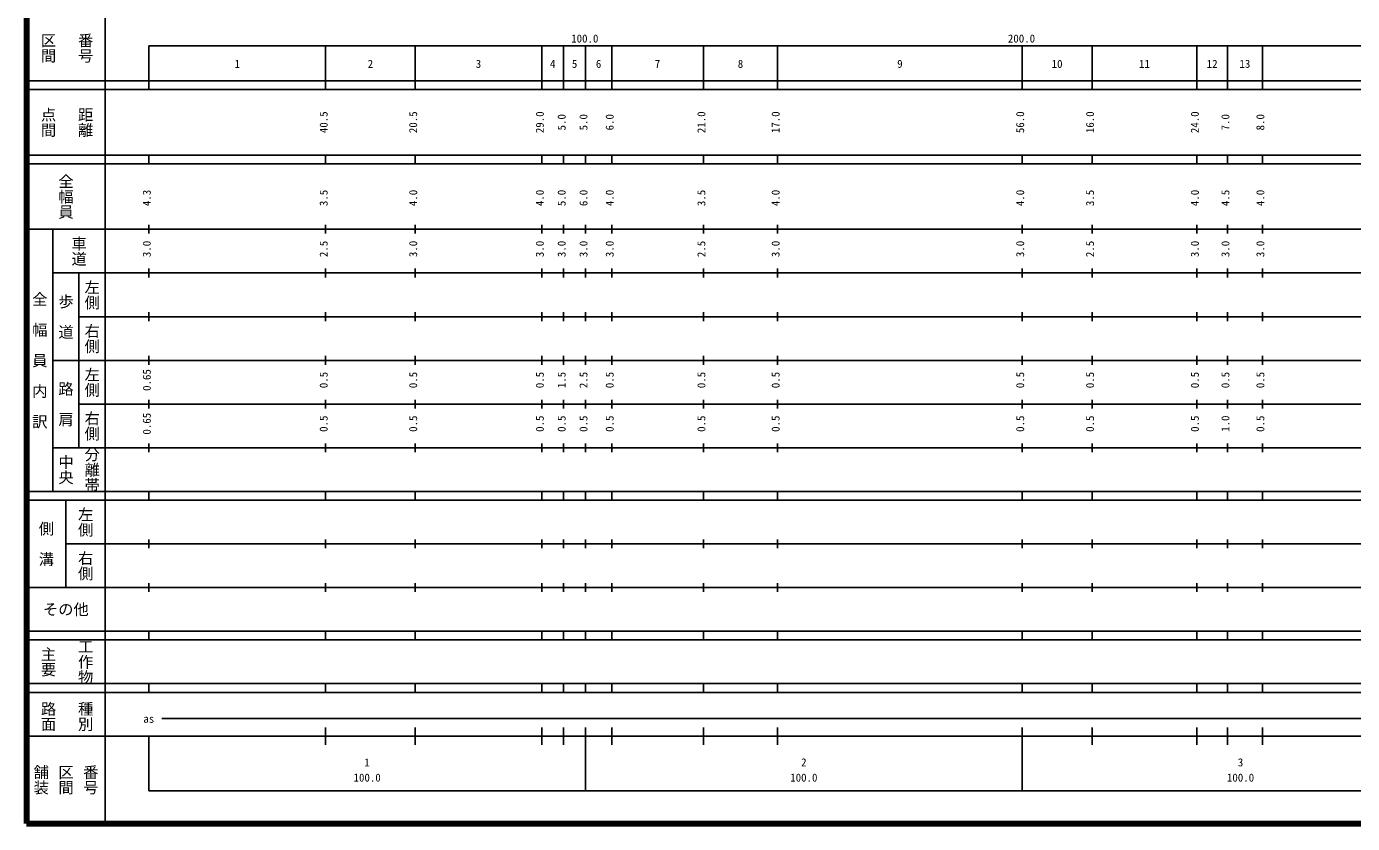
# Model space of a CAD drawing. Units: millimetres on the paper, enlarged 1000 times. Extents: x 40000 to 680000, y 20000 to 380000.
# Drawn here: x 40000 to 343639, y 20000 to 202409 of the extents above; entities that cross this region are included whole.
import ezdxf
from ezdxf.enums import TextEntityAlignment as Align

# ---------------------------------------------------------------- set-up
doc = ezdxf.new("R2010")
doc.units = ezdxf.units.MM
doc.header["$LTSCALE"] = 1000
doc.layers.add('M-TTL', color=2, linetype='Continuous', lineweight=140)
doc.layers.add('M-TTL-BAND', color=7, linetype='Continuous', lineweight=25)
doc.styles.add('@ＭＳ ゴシック', font='')
doc.styles.add('ＭＳ ゴシック', font='')
doc.styles.get('@ＭＳ ゴシック').set_extended_font_data('@MS Gothic')
doc.styles.get('ＭＳ ゴシック').set_extended_font_data('MS Gothic')

msp = doc.modelspace()

# ---------------------------------------------------------------- linework, layer by layer
at = {"layer": 'M-TTL'}
for p, q in [((40000, 380000), (40000, 20000)), ((40000, 20000), (680000, 20000))]:
    msp.add_line(p, q, dxfattribs=at)
at = {"layer": 'M-TTL-BAND'}
for p, q in [((58000, 370000), (58000, 20000)), ((68000, 198000), (579000, 198000)), ((68000, 198000), (68000, 188000)), ((108500, 188000), (108500, 198000)), ((129000, 188000), (129000, 198000)), ((158000, 188000), (158000, 198000)), ((163000, 188000), (163000, 198000)), ((168000, 188000), (168000, 198000)), ((174000, 188000), (174000, 198000)), ((195000, 188000), (195000, 198000)), ((212000, 188000), (212000, 198000)), ((268000, 188000), (268000, 198000)), ((284000, 188000), (284000, 198000)), ((308000, 188000), (308000, 198000)), ((315000, 188000), (315000, 198000)), ((323000, 188000), (323000, 198000)), ((40000, 190000), (579000, 190000)), ((40000, 188000), (579000, 188000)), ((40000, 173000), (579000, 173000)), ((40000, 171000), (579000, 171000)), ((68000, 171000), (68000, 173000)), ((108500, 171000), (108500, 173000)), ((129000, 171000), (129000, 173000)), ((158000, 171000), (158000, 173000)), ((163000, 171000), (163000, 173000)), ((168000, 171000), (168000, 173000)), ((174000, 171000), (174000, 173000)), ((195000, 171000), (195000, 173000)), ((212000, 171000), (212000, 173000)), ((268000, 171000), (268000, 173000)), ((284000, 171000), (284000, 173000)), ((308000, 171000), (308000, 173000)), ((315000, 171000), (315000, 173000)), ((323000, 171000), (323000, 173000)), ((40000, 156000), (579000, 156000)), ((46000, 96000), (46000, 156000)), ((68000, 155000), (68000, 157000)), ((108500, 155000), (108500, 157000)), ((129000, 155000), (129000, 157000)), ((158000, 155000), (158000, 157000)), ((163000, 155000), (163000, 157000)), ((168000, 155000), (168000, 157000)), ((174000, 155000), (174000, 157000)), ((195000, 155000), (195000, 157000)), ((212000, 155000), (212000, 157000)), ((268000, 155000), (268000, 157000)), ((284000, 155000), (284000, 157000)), ((308000, 155000), (308000, 157000)), ((315000, 155000), (315000, 157000)), ((323000, 155000), (323000, 157000)), ((46000, 146000), (579000, 146000)), ((52000, 146000), (52000, 106000)), ((68000, 145000), (68000, 147000)), ((108500, 145000), (108500, 147000)), ((129000, 145000), (129000, 147000)), ((158000, 145000), (158000, 147000)), ((163000, 145000), (163000, 147000)), ((168000, 145000), (168000, 147000)), ((174000, 145000), (174000, 147000)), ((195000, 145000), (195000, 147000)), ((212000, 145000), (212000, 147000)), ((268000, 145000), (268000, 147000)), ((284000, 145000), (284000, 147000)), ((308000, 145000), (308000, 147000)), ((315000, 145000), (315000, 147000)), ((323000, 145000), (323000, 147000)), ((68000, 135000), (68000, 137000)), ((108500, 135000), (108500, 137000)), ((129000, 135000), (129000, 137000)), ((158000, 135000), (158000, 137000)), ((163000, 135000), (163000, 137000)), ((168000, 135000), (168000, 137000)), ((174000, 135000), (174000, 137000)), ((195000, 135000), (195000, 137000)), ((212000, 135000), (212000, 137000)), ((268000, 135000), (268000, 137000)), ((284000, 135000), (284000, 137000)), ((308000, 135000), (308000, 137000)), ((315000, 135000), (315000, 137000)), ((323000, 135000), (323000, 137000)), ((52000, 136000), (579000, 136000)), ((46000, 126000), (579000, 126000)), ((68000, 125000), (68000, 127000)), ((108500, 125000), (108500, 127000)), ((129000, 125000), (129000, 127000)), ((158000, 125000), (158000, 127000)), ((163000, 125000), (163000, 127000)), ((168000, 125000), (168000, 127000)), ((174000, 125000), (174000, 127000)), ((195000, 125000), (195000, 127000)), ((212000, 125000), (212000, 127000)), ((268000, 125000), (268000, 127000)), ((284000, 125000), (284000, 127000)), ((308000, 125000), (308000, 127000)), ((315000, 125000), (315000, 127000)), ((323000, 125000), (323000, 127000)), ((52000, 116000), (579000, 116000)), ((68000, 115000), (68000, 117000)), ((108500, 115000), (108500, 117000)), ((129000, 115000), (129000, 117000)), ((158000, 115000), (158000, 117000)), ((163000, 115000), (163000, 117000)), ((168000, 115000), (168000, 117000)), ((174000, 115000), (174000, 117000)), ((195000, 115000), (195000, 117000)), ((212000, 115000), (212000, 117000)), ((268000, 115000), (268000, 117000)), ((284000, 115000), (284000, 117000)), ((308000, 115000), (308000, 117000)), ((315000, 115000), (315000, 117000)), ((323000, 115000), (323000, 117000)), ((68000, 105000), (68000, 107000)), ((108500, 105000), (108500, 107000)), ((129000, 105000), (129000, 107000)), ((158000, 105000), (158000, 107000)), ((163000, 105000), (163000, 107000)), ((168000, 105000), (168000, 107000)), ((174000, 105000), (174000, 107000)), ((195000, 105000), (195000, 107000)), ((212000, 105000), (212000, 107000)), ((268000, 105000), (268000, 107000)), ((284000, 105000), (284000, 107000)), ((308000, 105000), (308000, 107000)), ((315000, 105000), (315000, 107000)), ((323000, 105000), (323000, 107000)), ((46000, 106000), (579000, 106000)), ((40000, 96000), (579000, 96000)), ((68000, 94000), (68000, 96000)), ((108500, 94000), (108500, 96000)), ((129000, 94000), (129000, 96000)), ((158000, 94000), (158000, 96000)), ((163000, 94000), (163000, 96000)), ((168000, 94000), (168000, 96000)), ((174000, 94000), (174000, 96000)), ((195000, 94000), (195000, 96000)), ((212000, 94000), (212000, 96000)), ((268000, 94000), (268000, 96000)), ((284000, 94000), (284000, 96000)), ((308000, 94000), (308000, 96000)), ((315000, 94000), (315000, 96000)), ((323000, 94000), (323000, 96000)), ((40000, 94000), (579000, 94000)), ((49000, 94000), (49000, 74000)), ((49000, 84000), (579000, 84000)), ((68000, 83000), (68000, 85000)), ((108500, 83000), (108500, 85000)), ((129000, 83000), (129000, 85000)), ((158000, 83000), (158000, 85000)), ((163000, 83000), (163000, 85000)), ((168000, 83000), (168000, 85000)), ((174000, 83000), (174000, 85000)), ((195000, 83000), (195000, 85000)), ((212000, 83000), (212000, 85000)), ((268000, 83000), (268000, 85000)), ((284000, 83000), (284000, 85000)), ((308000, 83000), (308000, 85000)), ((315000, 83000), (315000, 85000)), ((323000, 83000), (323000, 85000)), ((40000, 74000), (579000, 74000)), ((68000, 73000), (68000, 75000)), ((108500, 73000), (108500, 75000)), ((129000, 73000), (129000, 75000)), ((158000, 73000), (158000, 75000)), ((163000, 73000), (163000, 75000)), ((168000, 73000), (168000, 75000)), ((174000, 73000), (174000, 75000)), ((195000, 73000), (195000, 75000)), ((212000, 73000), (212000, 75000)), ((268000, 73000), (268000, 75000)), ((284000, 73000), (284000, 75000)), ((308000, 73000), (308000, 75000)), ((315000, 73000), (315000, 75000)), ((323000, 73000), (323000, 75000)), ((40000, 64000), (579000, 64000)), ((68000, 62000), (68000, 64000)), ((108500, 62000), (108500, 64000)), ((129000, 62000), (129000, 64000)), ((158000, 62000), (158000, 64000)), ((163000, 62000), (163000, 64000)), ((168000, 62000), (168000, 64000)), ((174000, 62000), (174000, 64000)), ((195000, 62000), (195000, 64000)), ((212000, 62000), (212000, 64000)), ((268000, 62000), (268000, 64000)), ((284000, 62000), (284000, 64000)), ((308000, 62000), (308000, 64000)), ((315000, 62000), (315000, 64000)), ((323000, 62000), (323000, 64000)), ((40000, 62000), (579000, 62000)), ((40000, 52000), (579000, 52000)), ((68000, 50000), (68000, 52000)), ((108500, 50000), (108500, 52000)), ((129000, 50000), (129000, 52000)), ((158000, 50000), (158000, 52000)), ((163000, 50000), (163000, 52000)), ((168000, 50000), (168000, 52000)), ((174000, 50000), (174000, 52000)), ((195000, 50000), (195000, 52000)), ((212000, 50000), (212000, 52000)), ((268000, 50000), (268000, 52000)), ((284000, 50000), (284000, 52000)), ((308000, 50000), (308000, 52000)), ((315000, 50000), (315000, 52000)), ((323000, 50000), (323000, 52000)), ((40000, 50000), (579000, 50000)), ((71000, 44000), (565000, 44000)), ((40000, 40000), (579000, 40000)), ((68000, 40000), (68000, 27500)), ((108500, 38000), (108500, 42000)), ((129000, 38000), (129000, 42000)), ((158000, 38000), (158000, 42000)), ((163000, 38000), (163000, 42000)), ((168000, 27500), (168000, 42000)), ((174000, 38000), (174000, 42000)), ((195000, 38000), (195000, 42000)), ((212000, 38000), (212000, 42000)), ((268000, 27500), (268000, 42000)), ((284000, 38000), (284000, 42000)), ((308000, 38000), (308000, 42000)), ((315000, 38000), (315000, 42000)), ((323000, 38000), (323000, 42000)), ((68000, 27500), (579000, 27500))]:
    msp.add_line(p, q, dxfattribs=at)

# ---------------------------------------------------------------- texts
at = {"layer": 'M-TTL-BAND', "style": '@ＭＳ ゴシック'}
for s, p in [('区間', (45000, 197500)), ('番号', (53500, 197500)), ('点間', (45000, 180500)), ('距離', (53500, 180500)), ('全幅員', (49000, 163500)), ('車道', (52000, 151000)), ('左側', (55000, 141000)), ('全\u3000幅\u3000員\u3000内\u3000訳', (43000, 126000)), ('歩\u3000道', (49000, 136000)), ('右側', (55000, 131000)), ('左側', (55000, 121000)), ('路\u3000肩', (49000, 116000)), ('右側', (55000, 111000)), ('中央', (49000, 101000)), ('分離帯', (55000, 101000)), ('左側', (53500, 89000)), ('側\u3000溝', (44500, 84000)), ('右側', (53500, 79000)), ('工作物', (53500, 57000)), ('主要', (45000, 57000)), ('路面', (45000, 44500)), ('種別', (53500, 44500)), ('舗装', (43333, 30000)), ('区間', (49000, 30000)), ('番号', (54667, 30000))]:
    msp.add_text(s, height=2566, rotation=270, dxfattribs=at).set_placement(p, align=Align.MIDDLE_CENTER)
at = {"layer": 'M-TTL-BAND', "style": 'ＭＳ ゴシック'}
for s, p in [('100.0', (167844, 198195)), ('200.0', (267844, 198195)), ('1', (88250, 192405)), ('2', (118750, 192405)), ('3', (143500, 192405)), ('4', (160500, 192405)), ('5', (165500, 192405)), ('6', (171000, 192405)), ('7', (184500, 192405)), ('8', (203500, 192405)), ('9', (240000, 192405)), ('10', (276000, 192405)), ('11', (296000, 192405)), ('12', (311500, 192405)), ('13', (319000, 192405)), ('as', (68000, 42500)), ('1', (118000, 32523)), ('2', (218000, 32523)), ('3', (318000, 32523)), ('100.0', (118000, 29033)), ('100.0', (218000, 29033)), ('100.0', (318000, 29033))]:
    msp.add_text(s, height=1833, dxfattribs=at).set_placement(p, align=Align.BOTTOM_CENTER)
for s, p in [('40.5', (109500, 180500)), ('20.5', (130000, 180500)), ('29.0', (159000, 180500)), ('5.0', (164000, 180500)), ('5.0', (169000, 180500)), ('6.0', (175000, 180500)), ('21.0', (196000, 180500)), ('17.0', (213000, 180500)), ('56.0', (269000, 180500)), ('16.0', (285000, 180500)), ('24.0', (309000, 180500)), ('7.0', (316000, 180500)), ('8.0', (324000, 180500)), ('4.3', (69000, 163174)), ('3.5', (109500, 163174)), ('4.0', (130000, 163174)), ('4.0', (159000, 163174)), ('5.0', (164000, 163174)), ('6.0', (169000, 163174)), ('4.0', (175000, 163174)), ('3.5', (196000, 163174)), ('4.0', (213000, 163174)), ('4.0', (269000, 163174)), ('3.5', (285000, 163174)), ('4.0', (309000, 163174)), ('4.5', (316000, 163174)), ('4.0', (324000, 163174)), ('3.0', (69000, 151500)), ('2.5', (109500, 151500)), ('3.0', (130000, 151500)), ('3.0', (159000, 151500)), ('3.0', (164000, 151500)), ('3.0', (169000, 151500)), ('3.0', (175000, 151500)), ('2.5', (196000, 151500)), ('3.0', (213000, 151500)), ('3.0', (269000, 151500)), ('2.5', (285000, 151500)), ('3.0', (309000, 151500)), ('3.0', (316000, 151500)), ('3.0', (324000, 151500)), ('0.65', (69000, 121500)), ('0.5', (109500, 121500)), ('0.5', (130000, 121500)), ('0.5', (159000, 121500)), ('1.5', (164000, 121500)), ('2.5', (169000, 121500)), ('0.5', (175000, 121500)), ('0.5', (196000, 121500)), ('0.5', (213000, 121500)), ('0.5', (269000, 121500)), ('0.5', (285000, 121500)), ('0.5', (309000, 121500)), ('0.5', (316000, 121500)), ('0.5', (324000, 121500)), ('0.65', (69000, 111500)), ('0.5', (109500, 111500)), ('0.5', (130000, 111500)), ('0.5', (159000, 111500)), ('0.5', (164000, 111500)), ('0.5', (169000, 111500)), ('0.5', (175000, 111500)), ('0.5', (196000, 111500)), ('0.5', (213000, 111500)), ('0.5', (269000, 111500)), ('0.5', (285000, 111500)), ('0.5', (309000, 111500)), ('1.0', (316000, 111500)), ('0.5', (324000, 111500))]:
    msp.add_text(s, height=1833, rotation=90, dxfattribs=at).set_placement(p, align=Align.BOTTOM_CENTER)
msp.add_text('その他', height=2566, dxfattribs=at).set_placement((49000, 69000), align=Align.MIDDLE_CENTER)

doc.saveas('drawing.dxf')
